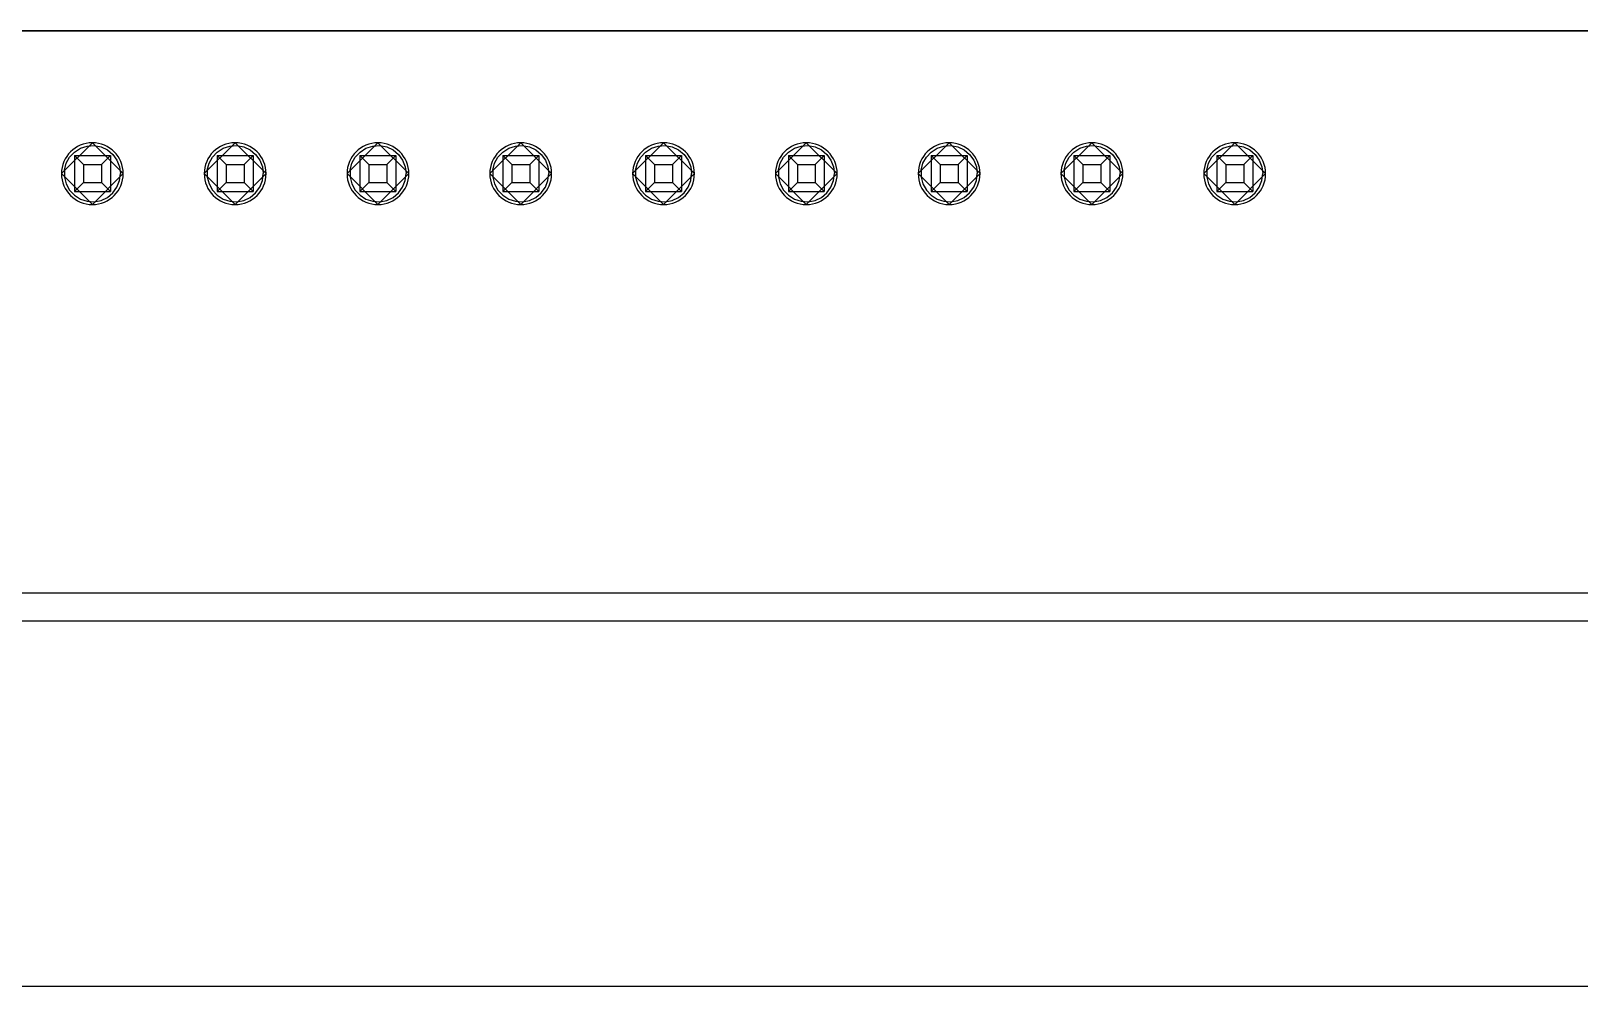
# Model space of a CAD drawing. Header units: inches. Extents: x 0 to 840, y -594 to 0.
# Drawn here: x 197 to 252.1, y -88.4 to -54.4 of the extents above; entities that cross this region are included whole.
import ezdxf

# ---------------------------------------------------------------- set-up
doc = ezdxf.new("R2010")
doc.units = ezdxf.units.IN
doc.header["$MEASUREMENT"] = 0

msp = doc.modelspace()

# ---------------------------------------------------------------- linework, layer by layer
at = {"color": 18, "true_color": 0x000000}
for p, q in [((339.646, -54.354), (143.646, -54.354)), ((143.646, -54.354), (339.646, -54.354)), ((339.646, -54.354), (143.646, -54.354)), ((143.646, -54.354), (339.646, -54.354)), ((199.206, -58.334), (198.106, -59.434)), ((200.306, -59.434), (199.206, -58.334)), ((204.286, -58.334), (203.186, -59.434)), ((205.386, -59.434), (204.286, -58.334)), ((209.366, -58.334), (208.266, -59.434)), ((210.466, -59.434), (209.366, -58.334)), ((214.446, -58.334), (213.346, -59.434)), ((215.546, -59.434), (214.446, -58.334)), ((219.526, -58.334), (218.426, -59.434)), ((220.626, -59.434), (219.526, -58.334)), ((224.606, -58.334), (223.506, -59.434)), ((225.706, -59.434), (224.606, -58.334)), ((229.686, -58.334), (228.586, -59.434)), ((230.786, -59.434), (229.686, -58.334)), ((234.766, -58.334), (233.666, -59.434)), ((235.866, -59.434), (234.766, -58.334)), ((239.846, -58.334), (238.746, -59.434)), ((240.946, -59.434), (239.846, -58.334)), ((198.276, -59.066), (198.396, -58.846)), ((198.276, -59.066), (198.396, -58.846)), ((198.396, -58.846), (198.568, -58.664)), ((198.396, -58.846), (198.568, -58.664)), ((198.566, -58.794), (198.886, -59.114)), ((198.566, -58.794), (198.566, -60.074)), ((198.566, -58.794), (199.846, -58.794)), ((198.566, -58.794), (198.886, -59.114)), ((198.566, -58.794), (198.566, -60.074)), ((198.566, -58.794), (199.846, -58.794)), ((198.568, -58.664), (198.78, -58.53)), ((198.568, -58.664), (198.78, -58.53)), ((198.78, -58.53), (199.018, -58.452)), ((198.78, -58.53), (199.018, -58.452)), ((199.018, -58.452), (199.268, -58.436)), ((199.018, -58.452), (199.268, -58.436)), ((199.268, -58.436), (199.516, -58.482)), ((199.268, -58.436), (199.516, -58.482)), ((199.516, -58.482), (199.742, -58.59)), ((199.516, -58.482), (199.742, -58.59)), ((199.526, -59.114), (199.846, -58.794)), ((199.526, -59.114), (199.846, -58.794)), ((199.742, -58.59), (199.934, -58.75)), ((199.742, -58.59), (199.934, -58.75)), ((199.846, -58.794), (199.846, -60.074)), ((199.846, -58.794), (199.846, -60.074)), ((199.934, -58.75), (200.082, -58.952)), ((199.934, -58.75), (200.082, -58.952)), ((203.356, -59.066), (203.476, -58.846)), ((203.356, -59.066), (203.476, -58.846)), ((203.476, -58.846), (203.648, -58.664)), ((203.476, -58.846), (203.648, -58.664)), ((203.646, -58.794), (203.966, -59.114)), ((203.646, -58.794), (203.646, -60.074)), ((203.646, -58.794), (204.926, -58.794)), ((203.646, -58.794), (203.966, -59.114)), ((203.646, -58.794), (203.646, -60.074)), ((203.646, -58.794), (204.926, -58.794)), ((203.648, -58.664), (203.86, -58.53)), ((203.648, -58.664), (203.86, -58.53)), ((203.86, -58.53), (204.098, -58.452)), ((203.86, -58.53), (204.098, -58.452)), ((204.098, -58.452), (204.348, -58.436)), ((204.098, -58.452), (204.348, -58.436)), ((204.348, -58.436), (204.596, -58.482)), ((204.348, -58.436), (204.596, -58.482)), ((204.596, -58.482), (204.822, -58.59)), ((204.596, -58.482), (204.822, -58.59)), ((204.606, -59.114), (204.926, -58.794)), ((204.606, -59.114), (204.926, -58.794)), ((204.822, -58.59), (205.014, -58.75)), ((204.822, -58.59), (205.014, -58.75)), ((204.926, -58.794), (204.926, -60.074)), ((204.926, -58.794), (204.926, -60.074)), ((205.014, -58.75), (205.162, -58.952)), ((205.014, -58.75), (205.162, -58.952)), ((208.436, -59.066), (208.556, -58.846)), ((208.436, -59.066), (208.556, -58.846)), ((208.556, -58.846), (208.728, -58.664)), ((208.556, -58.846), (208.728, -58.664)), ((208.726, -58.794), (209.046, -59.114)), ((208.726, -58.794), (208.726, -60.074)), ((208.726, -58.794), (210.006, -58.794)), ((208.726, -58.794), (209.046, -59.114)), ((208.726, -58.794), (208.726, -60.074)), ((208.726, -58.794), (210.006, -58.794)), ((208.728, -58.664), (208.94, -58.53)), ((208.728, -58.664), (208.94, -58.53)), ((208.94, -58.53), (209.178, -58.452)), ((208.94, -58.53), (209.178, -58.452)), ((209.178, -58.452), (209.428, -58.436)), ((209.178, -58.452), (209.428, -58.436)), ((209.428, -58.436), (209.676, -58.482)), ((209.428, -58.436), (209.676, -58.482)), ((209.676, -58.482), (209.902, -58.59)), ((209.676, -58.482), (209.902, -58.59)), ((209.686, -59.114), (210.006, -58.794)), ((209.686, -59.114), (210.006, -58.794)), ((209.902, -58.59), (210.094, -58.75)), ((209.902, -58.59), (210.094, -58.75)), ((210.006, -58.794), (210.006, -60.074)), ((210.006, -58.794), (210.006, -60.074)), ((210.094, -58.75), (210.242, -58.952)), ((210.094, -58.75), (210.242, -58.952)), ((213.516, -59.066), (213.636, -58.846)), ((213.516, -59.066), (213.636, -58.846)), ((213.636, -58.846), (213.808, -58.664)), ((213.636, -58.846), (213.808, -58.664)), ((213.806, -58.794), (214.126, -59.114)), ((213.806, -58.794), (213.806, -60.074)), ((213.806, -58.794), (215.086, -58.794)), ((213.806, -58.794), (214.126, -59.114)), ((213.806, -58.794), (213.806, -60.074)), ((213.806, -58.794), (215.086, -58.794)), ((213.808, -58.664), (214.02, -58.53)), ((213.808, -58.664), (214.02, -58.53)), ((214.02, -58.53), (214.258, -58.452)), ((214.02, -58.53), (214.258, -58.452)), ((214.258, -58.452), (214.508, -58.436)), ((214.258, -58.452), (214.508, -58.436)), ((214.508, -58.436), (214.756, -58.482)), ((214.508, -58.436), (214.756, -58.482)), ((214.756, -58.482), (214.982, -58.59)), ((214.756, -58.482), (214.982, -58.59)), ((214.766, -59.114), (215.086, -58.794)), ((214.766, -59.114), (215.086, -58.794)), ((214.982, -58.59), (215.174, -58.75)), ((214.982, -58.59), (215.174, -58.75)), ((215.086, -58.794), (215.086, -60.074)), ((215.086, -58.794), (215.086, -60.074)), ((215.174, -58.75), (215.322, -58.952)), ((215.174, -58.75), (215.322, -58.952)), ((218.596, -59.066), (218.716, -58.846)), ((218.596, -59.066), (218.716, -58.846)), ((218.716, -58.846), (218.888, -58.664)), ((218.716, -58.846), (218.888, -58.664)), ((218.886, -58.794), (219.206, -59.114)), ((218.886, -58.794), (218.886, -60.074)), ((218.886, -58.794), (220.166, -58.794)), ((218.886, -58.794), (219.206, -59.114)), ((218.886, -58.794), (218.886, -60.074)), ((218.886, -58.794), (220.166, -58.794)), ((218.888, -58.664), (219.1, -58.53)), ((218.888, -58.664), (219.1, -58.53)), ((219.1, -58.53), (219.338, -58.452)), ((219.1, -58.53), (219.338, -58.452)), ((219.338, -58.452), (219.588, -58.436)), ((219.338, -58.452), (219.588, -58.436)), ((219.588, -58.436), (219.836, -58.482)), ((219.588, -58.436), (219.836, -58.482)), ((219.836, -58.482), (220.062, -58.59)), ((219.836, -58.482), (220.062, -58.59)), ((219.846, -59.114), (220.166, -58.794)), ((219.846, -59.114), (220.166, -58.794)), ((220.062, -58.59), (220.254, -58.75)), ((220.062, -58.59), (220.254, -58.75)), ((220.166, -58.794), (220.166, -60.074)), ((220.166, -58.794), (220.166, -60.074)), ((220.254, -58.75), (220.402, -58.952)), ((220.254, -58.75), (220.402, -58.952)), ((223.676, -59.066), (223.796, -58.846)), ((223.676, -59.066), (223.796, -58.846)), ((223.796, -58.846), (223.968, -58.664)), ((223.796, -58.846), (223.968, -58.664)), ((223.966, -58.794), (224.286, -59.114)), ((223.966, -58.794), (223.966, -60.074)), ((223.966, -58.794), (225.246, -58.794)), ((223.966, -58.794), (224.286, -59.114)), ((223.966, -58.794), (223.966, -60.074)), ((223.966, -58.794), (225.246, -58.794)), ((223.968, -58.664), (224.18, -58.53)), ((223.968, -58.664), (224.18, -58.53)), ((224.18, -58.53), (224.418, -58.452)), ((224.18, -58.53), (224.418, -58.452)), ((224.418, -58.452), (224.668, -58.436)), ((224.418, -58.452), (224.668, -58.436)), ((224.668, -58.436), (224.916, -58.482)), ((224.668, -58.436), (224.916, -58.482)), ((224.916, -58.482), (225.142, -58.59)), ((224.916, -58.482), (225.142, -58.59)), ((224.926, -59.114), (225.246, -58.794)), ((224.926, -59.114), (225.246, -58.794)), ((225.142, -58.59), (225.334, -58.75)), ((225.142, -58.59), (225.334, -58.75)), ((225.246, -58.794), (225.246, -60.074)), ((225.246, -58.794), (225.246, -60.074)), ((225.334, -58.75), (225.482, -58.952)), ((225.334, -58.75), (225.482, -58.952)), ((228.756, -59.066), (228.876, -58.846)), ((228.756, -59.066), (228.876, -58.846)), ((228.876, -58.846), (229.048, -58.664)), ((228.876, -58.846), (229.048, -58.664)), ((229.046, -58.794), (229.366, -59.114)), ((229.046, -58.794), (229.046, -60.074)), ((229.046, -58.794), (230.326, -58.794)), ((229.046, -58.794), (229.366, -59.114)), ((229.046, -58.794), (229.046, -60.074)), ((229.046, -58.794), (230.326, -58.794)), ((229.048, -58.664), (229.26, -58.53)), ((229.048, -58.664), (229.26, -58.53)), ((229.26, -58.53), (229.498, -58.452)), ((229.26, -58.53), (229.498, -58.452)), ((229.498, -58.452), (229.748, -58.436)), ((229.498, -58.452), (229.748, -58.436)), ((229.748, -58.436), (229.996, -58.482)), ((229.748, -58.436), (229.996, -58.482)), ((229.996, -58.482), (230.222, -58.59)), ((229.996, -58.482), (230.222, -58.59)), ((230.006, -59.114), (230.326, -58.794)), ((230.006, -59.114), (230.326, -58.794)), ((230.222, -58.59), (230.414, -58.75)), ((230.222, -58.59), (230.414, -58.75)), ((230.326, -58.794), (230.326, -60.074)), ((230.326, -58.794), (230.326, -60.074)), ((230.414, -58.75), (230.562, -58.952)), ((230.414, -58.75), (230.562, -58.952)), ((233.836, -59.066), (233.956, -58.846)), ((233.836, -59.066), (233.956, -58.846)), ((233.956, -58.846), (234.128, -58.664)), ((233.956, -58.846), (234.128, -58.664)), ((234.126, -58.794), (234.446, -59.114)), ((234.126, -58.794), (234.126, -60.074)), ((234.126, -58.794), (235.406, -58.794)), ((234.126, -58.794), (234.446, -59.114)), ((234.126, -58.794), (234.126, -60.074)), ((234.126, -58.794), (235.406, -58.794)), ((234.128, -58.664), (234.34, -58.53)), ((234.128, -58.664), (234.34, -58.53)), ((234.34, -58.53), (234.578, -58.452)), ((234.34, -58.53), (234.578, -58.452)), ((234.578, -58.452), (234.828, -58.436)), ((234.578, -58.452), (234.828, -58.436)), ((234.828, -58.436), (235.076, -58.482)), ((234.828, -58.436), (235.076, -58.482)), ((235.076, -58.482), (235.302, -58.59)), ((235.076, -58.482), (235.302, -58.59)), ((235.086, -59.114), (235.406, -58.794)), ((235.086, -59.114), (235.406, -58.794)), ((235.302, -58.59), (235.494, -58.75)), ((235.302, -58.59), (235.494, -58.75)), ((235.406, -58.794), (235.406, -60.074)), ((235.406, -58.794), (235.406, -60.074)), ((235.494, -58.75), (235.642, -58.952)), ((235.494, -58.75), (235.642, -58.952)), ((238.916, -59.066), (239.036, -58.846)), ((238.916, -59.066), (239.036, -58.846)), ((239.036, -58.846), (239.208, -58.664)), ((239.036, -58.846), (239.208, -58.664)), ((239.206, -58.794), (239.526, -59.114)), ((239.206, -58.794), (239.206, -60.074)), ((239.206, -58.794), (240.486, -58.794)), ((239.206, -58.794), (239.526, -59.114)), ((239.206, -58.794), (239.206, -60.074)), ((239.206, -58.794), (240.486, -58.794)), ((239.208, -58.664), (239.42, -58.53)), ((239.208, -58.664), (239.42, -58.53)), ((239.42, -58.53), (239.658, -58.452)), ((239.42, -58.53), (239.658, -58.452)), ((239.658, -58.452), (239.908, -58.436)), ((239.658, -58.452), (239.908, -58.436)), ((239.908, -58.436), (240.156, -58.482)), ((239.908, -58.436), (240.156, -58.482)), ((240.156, -58.482), (240.382, -58.59)), ((240.156, -58.482), (240.382, -58.59)), ((240.166, -59.114), (240.486, -58.794)), ((240.166, -59.114), (240.486, -58.794)), ((240.382, -58.59), (240.574, -58.75)), ((240.382, -58.59), (240.574, -58.75)), ((240.486, -58.794), (240.486, -60.074)), ((240.486, -58.794), (240.486, -60.074)), ((240.574, -58.75), (240.722, -58.952)), ((240.574, -58.75), (240.722, -58.952)), ((198.106, -59.434), (199.206, -60.534)), ((198.214, -59.308), (198.276, -59.066)), ((198.214, -59.308), (198.276, -59.066)), ((198.214, -59.308), (198.214, -59.56)), ((198.214, -59.308), (198.214, -59.56)), ((198.886, -59.114), (199.526, -59.114)), ((198.886, -59.114), (198.886, -59.754)), ((198.886, -59.114), (199.526, -59.114)), ((198.886, -59.114), (198.886, -59.754)), ((199.206, -60.534), (200.306, -59.434)), ((199.526, -59.114), (199.526, -59.754)), ((199.526, -59.114), (199.526, -59.754)), ((200.082, -58.952), (200.174, -59.186)), ((200.082, -58.952), (200.174, -59.186)), ((200.174, -59.186), (200.206, -59.434)), ((200.174, -59.186), (200.206, -59.434)), ((200.174, -59.682), (200.206, -59.434)), ((200.174, -59.682), (200.206, -59.434)), ((203.186, -59.434), (204.286, -60.534)), ((203.294, -59.308), (203.356, -59.066)), ((203.294, -59.308), (203.356, -59.066)), ((203.294, -59.308), (203.294, -59.56)), ((203.294, -59.308), (203.294, -59.56)), ((203.966, -59.114), (204.606, -59.114)), ((203.966, -59.114), (203.966, -59.754)), ((203.966, -59.114), (204.606, -59.114)), ((203.966, -59.114), (203.966, -59.754)), ((204.286, -60.534), (205.386, -59.434)), ((204.606, -59.114), (204.606, -59.754)), ((204.606, -59.114), (204.606, -59.754)), ((205.162, -58.952), (205.254, -59.186)), ((205.162, -58.952), (205.254, -59.186)), ((205.254, -59.186), (205.286, -59.434)), ((205.254, -59.186), (205.286, -59.434)), ((205.254, -59.682), (205.286, -59.434)), ((205.254, -59.682), (205.286, -59.434)), ((208.266, -59.434), (209.366, -60.534)), ((208.374, -59.308), (208.436, -59.066)), ((208.374, -59.308), (208.436, -59.066)), ((208.374, -59.308), (208.374, -59.56)), ((208.374, -59.308), (208.374, -59.56)), ((209.046, -59.114), (209.686, -59.114)), ((209.046, -59.114), (209.046, -59.754)), ((209.046, -59.114), (209.686, -59.114)), ((209.046, -59.114), (209.046, -59.754)), ((209.366, -60.534), (210.466, -59.434)), ((209.686, -59.114), (209.686, -59.754)), ((209.686, -59.114), (209.686, -59.754)), ((210.242, -58.952), (210.334, -59.186)), ((210.242, -58.952), (210.334, -59.186)), ((210.334, -59.186), (210.366, -59.434)), ((210.334, -59.186), (210.366, -59.434)), ((210.334, -59.682), (210.366, -59.434)), ((210.334, -59.682), (210.366, -59.434)), ((213.346, -59.434), (214.446, -60.534)), ((213.454, -59.308), (213.516, -59.066)), ((213.454, -59.308), (213.516, -59.066)), ((213.454, -59.308), (213.454, -59.56)), ((213.454, -59.308), (213.454, -59.56)), ((214.126, -59.114), (214.766, -59.114)), ((214.126, -59.114), (214.126, -59.754)), ((214.126, -59.114), (214.766, -59.114)), ((214.126, -59.114), (214.126, -59.754)), ((214.446, -60.534), (215.546, -59.434)), ((214.766, -59.114), (214.766, -59.754)), ((214.766, -59.114), (214.766, -59.754)), ((215.322, -58.952), (215.414, -59.186)), ((215.322, -58.952), (215.414, -59.186)), ((215.414, -59.186), (215.446, -59.434)), ((215.414, -59.186), (215.446, -59.434)), ((215.414, -59.682), (215.446, -59.434)), ((215.414, -59.682), (215.446, -59.434)), ((218.426, -59.434), (219.526, -60.534)), ((218.534, -59.308), (218.596, -59.066)), ((218.534, -59.308), (218.596, -59.066)), ((218.534, -59.308), (218.534, -59.56)), ((218.534, -59.308), (218.534, -59.56)), ((219.206, -59.114), (219.846, -59.114)), ((219.206, -59.114), (219.206, -59.754)), ((219.206, -59.114), (219.846, -59.114)), ((219.206, -59.114), (219.206, -59.754)), ((219.526, -60.534), (220.626, -59.434)), ((219.846, -59.114), (219.846, -59.754)), ((219.846, -59.114), (219.846, -59.754)), ((220.402, -58.952), (220.494, -59.186)), ((220.402, -58.952), (220.494, -59.186)), ((220.494, -59.186), (220.526, -59.434)), ((220.494, -59.186), (220.526, -59.434)), ((220.494, -59.682), (220.526, -59.434)), ((220.494, -59.682), (220.526, -59.434)), ((223.506, -59.434), (224.606, -60.534)), ((223.614, -59.308), (223.676, -59.066)), ((223.614, -59.308), (223.676, -59.066)), ((223.614, -59.308), (223.614, -59.56)), ((223.614, -59.308), (223.614, -59.56)), ((224.286, -59.114), (224.926, -59.114)), ((224.286, -59.114), (224.286, -59.754)), ((224.286, -59.114), (224.926, -59.114)), ((224.286, -59.114), (224.286, -59.754)), ((224.606, -60.534), (225.706, -59.434)), ((224.926, -59.114), (224.926, -59.754)), ((224.926, -59.114), (224.926, -59.754)), ((225.482, -58.952), (225.574, -59.186)), ((225.482, -58.952), (225.574, -59.186)), ((225.574, -59.186), (225.606, -59.434)), ((225.574, -59.186), (225.606, -59.434)), ((225.574, -59.682), (225.606, -59.434)), ((225.574, -59.682), (225.606, -59.434)), ((228.586, -59.434), (229.686, -60.534)), ((228.694, -59.308), (228.756, -59.066)), ((228.694, -59.308), (228.756, -59.066)), ((228.694, -59.308), (228.694, -59.56)), ((228.694, -59.308), (228.694, -59.56)), ((229.366, -59.114), (230.006, -59.114)), ((229.366, -59.114), (229.366, -59.754)), ((229.366, -59.114), (230.006, -59.114)), ((229.366, -59.114), (229.366, -59.754)), ((229.686, -60.534), (230.786, -59.434)), ((230.006, -59.114), (230.006, -59.754)), ((230.006, -59.114), (230.006, -59.754)), ((230.562, -58.952), (230.654, -59.186)), ((230.562, -58.952), (230.654, -59.186)), ((230.654, -59.186), (230.686, -59.434)), ((230.654, -59.186), (230.686, -59.434)), ((230.654, -59.682), (230.686, -59.434)), ((230.654, -59.682), (230.686, -59.434)), ((233.666, -59.434), (234.766, -60.534)), ((233.774, -59.308), (233.836, -59.066)), ((233.774, -59.308), (233.836, -59.066)), ((233.774, -59.308), (233.774, -59.56)), ((233.774, -59.308), (233.774, -59.56)), ((234.446, -59.114), (235.086, -59.114)), ((234.446, -59.114), (234.446, -59.754)), ((234.446, -59.114), (235.086, -59.114)), ((234.446, -59.114), (234.446, -59.754)), ((234.766, -60.534), (235.866, -59.434)), ((235.086, -59.114), (235.086, -59.754)), ((235.086, -59.114), (235.086, -59.754)), ((235.642, -58.952), (235.734, -59.186)), ((235.642, -58.952), (235.734, -59.186)), ((235.734, -59.186), (235.766, -59.434)), ((235.734, -59.186), (235.766, -59.434)), ((235.734, -59.682), (235.766, -59.434)), ((235.734, -59.682), (235.766, -59.434)), ((238.746, -59.434), (239.846, -60.534)), ((238.854, -59.308), (238.916, -59.066)), ((238.854, -59.308), (238.916, -59.066)), ((238.854, -59.308), (238.854, -59.56)), ((238.854, -59.308), (238.854, -59.56)), ((239.526, -59.114), (240.166, -59.114)), ((239.526, -59.114), (239.526, -59.754)), ((239.526, -59.114), (240.166, -59.114)), ((239.526, -59.114), (239.526, -59.754)), ((239.846, -60.534), (240.946, -59.434)), ((240.166, -59.114), (240.166, -59.754)), ((240.166, -59.114), (240.166, -59.754)), ((240.722, -58.952), (240.814, -59.186)), ((240.722, -58.952), (240.814, -59.186)), ((240.814, -59.186), (240.846, -59.434)), ((240.814, -59.186), (240.846, -59.434)), ((240.814, -59.682), (240.846, -59.434)), ((240.814, -59.682), (240.846, -59.434)), ((198.214, -59.56), (198.276, -59.802)), ((198.214, -59.56), (198.276, -59.802)), ((198.276, -59.802), (198.396, -60.022)), ((198.276, -59.802), (198.396, -60.022)), ((198.396, -60.022), (198.568, -60.204)), ((198.396, -60.022), (198.568, -60.204)), ((198.566, -60.074), (198.886, -59.754)), ((198.566, -60.074), (198.886, -59.754)), ((198.886, -59.754), (199.526, -59.754)), ((198.886, -59.754), (199.526, -59.754)), ((199.526, -59.754), (199.846, -60.074)), ((199.526, -59.754), (199.846, -60.074)), ((199.934, -60.118), (200.082, -59.916)), ((199.934, -60.118), (200.082, -59.916)), ((200.082, -59.916), (200.174, -59.682)), ((200.082, -59.916), (200.174, -59.682)), ((203.294, -59.56), (203.356, -59.802)), ((203.294, -59.56), (203.356, -59.802)), ((203.356, -59.802), (203.476, -60.022)), ((203.356, -59.802), (203.476, -60.022)), ((203.476, -60.022), (203.648, -60.204)), ((203.476, -60.022), (203.648, -60.204)), ((203.646, -60.074), (203.966, -59.754)), ((203.646, -60.074), (203.966, -59.754)), ((203.966, -59.754), (204.606, -59.754)), ((203.966, -59.754), (204.606, -59.754)), ((204.606, -59.754), (204.926, -60.074)), ((204.606, -59.754), (204.926, -60.074)), ((205.014, -60.118), (205.162, -59.916)), ((205.014, -60.118), (205.162, -59.916)), ((205.162, -59.916), (205.254, -59.682)), ((205.162, -59.916), (205.254, -59.682)), ((208.374, -59.56), (208.436, -59.802)), ((208.374, -59.56), (208.436, -59.802)), ((208.436, -59.802), (208.556, -60.022)), ((208.436, -59.802), (208.556, -60.022)), ((208.556, -60.022), (208.728, -60.204)), ((208.556, -60.022), (208.728, -60.204)), ((208.726, -60.074), (209.046, -59.754)), ((208.726, -60.074), (209.046, -59.754)), ((209.046, -59.754), (209.686, -59.754)), ((209.046, -59.754), (209.686, -59.754)), ((209.686, -59.754), (210.006, -60.074)), ((209.686, -59.754), (210.006, -60.074)), ((210.094, -60.118), (210.242, -59.916)), ((210.094, -60.118), (210.242, -59.916)), ((210.242, -59.916), (210.334, -59.682)), ((210.242, -59.916), (210.334, -59.682)), ((213.454, -59.56), (213.516, -59.802)), ((213.454, -59.56), (213.516, -59.802)), ((213.516, -59.802), (213.636, -60.022)), ((213.516, -59.802), (213.636, -60.022)), ((213.636, -60.022), (213.808, -60.204)), ((213.636, -60.022), (213.808, -60.204)), ((213.806, -60.074), (214.126, -59.754)), ((213.806, -60.074), (214.126, -59.754)), ((214.126, -59.754), (214.766, -59.754)), ((214.126, -59.754), (214.766, -59.754)), ((214.766, -59.754), (215.086, -60.074)), ((214.766, -59.754), (215.086, -60.074)), ((215.174, -60.118), (215.322, -59.916)), ((215.174, -60.118), (215.322, -59.916)), ((215.322, -59.916), (215.414, -59.682)), ((215.322, -59.916), (215.414, -59.682)), ((218.534, -59.56), (218.596, -59.802)), ((218.534, -59.56), (218.596, -59.802)), ((218.596, -59.802), (218.716, -60.022)), ((218.596, -59.802), (218.716, -60.022)), ((218.716, -60.022), (218.888, -60.204)), ((218.716, -60.022), (218.888, -60.204)), ((218.886, -60.074), (219.206, -59.754)), ((218.886, -60.074), (219.206, -59.754)), ((219.206, -59.754), (219.846, -59.754)), ((219.206, -59.754), (219.846, -59.754)), ((219.846, -59.754), (220.166, -60.074)), ((219.846, -59.754), (220.166, -60.074)), ((220.254, -60.118), (220.402, -59.916)), ((220.254, -60.118), (220.402, -59.916)), ((220.402, -59.916), (220.494, -59.682)), ((220.402, -59.916), (220.494, -59.682)), ((223.614, -59.56), (223.676, -59.802)), ((223.614, -59.56), (223.676, -59.802)), ((223.676, -59.802), (223.796, -60.022)), ((223.676, -59.802), (223.796, -60.022)), ((223.796, -60.022), (223.968, -60.204)), ((223.796, -60.022), (223.968, -60.204)), ((223.966, -60.074), (224.286, -59.754)), ((223.966, -60.074), (224.286, -59.754)), ((224.286, -59.754), (224.926, -59.754)), ((224.286, -59.754), (224.926, -59.754)), ((224.926, -59.754), (225.246, -60.074)), ((224.926, -59.754), (225.246, -60.074)), ((225.334, -60.118), (225.482, -59.916)), ((225.334, -60.118), (225.482, -59.916)), ((225.482, -59.916), (225.574, -59.682)), ((225.482, -59.916), (225.574, -59.682)), ((228.694, -59.56), (228.756, -59.802)), ((228.694, -59.56), (228.756, -59.802)), ((228.756, -59.802), (228.876, -60.022)), ((228.756, -59.802), (228.876, -60.022)), ((228.876, -60.022), (229.048, -60.204)), ((228.876, -60.022), (229.048, -60.204)), ((229.046, -60.074), (229.366, -59.754)), ((229.046, -60.074), (229.366, -59.754)), ((229.366, -59.754), (230.006, -59.754)), ((229.366, -59.754), (230.006, -59.754)), ((230.006, -59.754), (230.326, -60.074)), ((230.006, -59.754), (230.326, -60.074)), ((230.414, -60.118), (230.562, -59.916)), ((230.414, -60.118), (230.562, -59.916)), ((230.562, -59.916), (230.654, -59.682)), ((230.562, -59.916), (230.654, -59.682)), ((233.774, -59.56), (233.836, -59.802)), ((233.774, -59.56), (233.836, -59.802)), ((233.836, -59.802), (233.956, -60.022)), ((233.836, -59.802), (233.956, -60.022)), ((233.956, -60.022), (234.128, -60.204)), ((233.956, -60.022), (234.128, -60.204)), ((234.126, -60.074), (234.446, -59.754)), ((234.126, -60.074), (234.446, -59.754)), ((234.446, -59.754), (235.086, -59.754)), ((234.446, -59.754), (235.086, -59.754)), ((235.086, -59.754), (235.406, -60.074)), ((235.086, -59.754), (235.406, -60.074)), ((235.494, -60.118), (235.642, -59.916)), ((235.494, -60.118), (235.642, -59.916)), ((235.642, -59.916), (235.734, -59.682)), ((235.642, -59.916), (235.734, -59.682)), ((238.854, -59.56), (238.916, -59.802)), ((238.854, -59.56), (238.916, -59.802)), ((238.916, -59.802), (239.036, -60.022)), ((238.916, -59.802), (239.036, -60.022)), ((239.036, -60.022), (239.208, -60.204)), ((239.036, -60.022), (239.208, -60.204)), ((239.206, -60.074), (239.526, -59.754)), ((239.206, -60.074), (239.526, -59.754)), ((239.526, -59.754), (240.166, -59.754)), ((239.526, -59.754), (240.166, -59.754)), ((240.166, -59.754), (240.486, -60.074)), ((240.166, -59.754), (240.486, -60.074)), ((240.574, -60.118), (240.722, -59.916)), ((240.574, -60.118), (240.722, -59.916)), ((240.722, -59.916), (240.814, -59.682)), ((240.722, -59.916), (240.814, -59.682)), ((198.566, -60.074), (199.846, -60.074)), ((198.566, -60.074), (199.846, -60.074)), ((198.568, -60.204), (198.78, -60.338)), ((198.568, -60.204), (198.78, -60.338)), ((198.78, -60.338), (199.018, -60.416)), ((198.78, -60.338), (199.018, -60.416)), ((199.018, -60.416), (199.268, -60.432)), ((199.018, -60.416), (199.268, -60.432)), ((199.268, -60.432), (199.516, -60.386)), ((199.268, -60.432), (199.516, -60.386)), ((199.516, -60.386), (199.742, -60.278)), ((199.516, -60.386), (199.742, -60.278)), ((199.742, -60.278), (199.934, -60.118)), ((199.742, -60.278), (199.934, -60.118)), ((203.646, -60.074), (204.926, -60.074)), ((203.646, -60.074), (204.926, -60.074)), ((203.648, -60.204), (203.86, -60.338)), ((203.648, -60.204), (203.86, -60.338)), ((203.86, -60.338), (204.098, -60.416)), ((203.86, -60.338), (204.098, -60.416)), ((204.098, -60.416), (204.348, -60.432)), ((204.098, -60.416), (204.348, -60.432)), ((204.348, -60.432), (204.596, -60.386)), ((204.348, -60.432), (204.596, -60.386)), ((204.596, -60.386), (204.822, -60.278)), ((204.596, -60.386), (204.822, -60.278)), ((204.822, -60.278), (205.014, -60.118)), ((204.822, -60.278), (205.014, -60.118)), ((208.726, -60.074), (210.006, -60.074)), ((208.726, -60.074), (210.006, -60.074)), ((208.728, -60.204), (208.94, -60.338)), ((208.728, -60.204), (208.94, -60.338)), ((208.94, -60.338), (209.178, -60.416)), ((208.94, -60.338), (209.178, -60.416)), ((209.178, -60.416), (209.428, -60.432)), ((209.178, -60.416), (209.428, -60.432)), ((209.428, -60.432), (209.676, -60.386)), ((209.428, -60.432), (209.676, -60.386)), ((209.676, -60.386), (209.902, -60.278)), ((209.676, -60.386), (209.902, -60.278)), ((209.902, -60.278), (210.094, -60.118)), ((209.902, -60.278), (210.094, -60.118)), ((213.806, -60.074), (215.086, -60.074)), ((213.806, -60.074), (215.086, -60.074)), ((213.808, -60.204), (214.02, -60.338)), ((213.808, -60.204), (214.02, -60.338)), ((214.02, -60.338), (214.258, -60.416)), ((214.02, -60.338), (214.258, -60.416)), ((214.258, -60.416), (214.508, -60.432)), ((214.258, -60.416), (214.508, -60.432)), ((214.508, -60.432), (214.756, -60.386)), ((214.508, -60.432), (214.756, -60.386)), ((214.756, -60.386), (214.982, -60.278)), ((214.756, -60.386), (214.982, -60.278)), ((214.982, -60.278), (215.174, -60.118)), ((214.982, -60.278), (215.174, -60.118)), ((218.886, -60.074), (220.166, -60.074)), ((218.886, -60.074), (220.166, -60.074)), ((218.888, -60.204), (219.1, -60.338)), ((218.888, -60.204), (219.1, -60.338)), ((219.1, -60.338), (219.338, -60.416)), ((219.1, -60.338), (219.338, -60.416)), ((219.338, -60.416), (219.588, -60.432)), ((219.338, -60.416), (219.588, -60.432)), ((219.588, -60.432), (219.836, -60.386)), ((219.588, -60.432), (219.836, -60.386)), ((219.836, -60.386), (220.062, -60.278)), ((219.836, -60.386), (220.062, -60.278)), ((220.062, -60.278), (220.254, -60.118)), ((220.062, -60.278), (220.254, -60.118)), ((223.966, -60.074), (225.246, -60.074)), ((223.966, -60.074), (225.246, -60.074)), ((223.968, -60.204), (224.18, -60.338)), ((223.968, -60.204), (224.18, -60.338)), ((224.18, -60.338), (224.418, -60.416)), ((224.18, -60.338), (224.418, -60.416)), ((224.418, -60.416), (224.668, -60.432)), ((224.418, -60.416), (224.668, -60.432)), ((224.668, -60.432), (224.916, -60.386)), ((224.668, -60.432), (224.916, -60.386)), ((224.916, -60.386), (225.142, -60.278)), ((224.916, -60.386), (225.142, -60.278)), ((225.142, -60.278), (225.334, -60.118)), ((225.142, -60.278), (225.334, -60.118)), ((229.046, -60.074), (230.326, -60.074)), ((229.046, -60.074), (230.326, -60.074)), ((229.048, -60.204), (229.26, -60.338)), ((229.048, -60.204), (229.26, -60.338)), ((229.26, -60.338), (229.498, -60.416)), ((229.26, -60.338), (229.498, -60.416)), ((229.498, -60.416), (229.748, -60.432)), ((229.498, -60.416), (229.748, -60.432)), ((229.748, -60.432), (229.996, -60.386)), ((229.748, -60.432), (229.996, -60.386)), ((229.996, -60.386), (230.222, -60.278)), ((229.996, -60.386), (230.222, -60.278)), ((230.222, -60.278), (230.414, -60.118)), ((230.222, -60.278), (230.414, -60.118)), ((234.126, -60.074), (235.406, -60.074)), ((234.126, -60.074), (235.406, -60.074)), ((234.128, -60.204), (234.34, -60.338)), ((234.128, -60.204), (234.34, -60.338)), ((234.34, -60.338), (234.578, -60.416)), ((234.34, -60.338), (234.578, -60.416)), ((234.578, -60.416), (234.828, -60.432)), ((234.578, -60.416), (234.828, -60.432)), ((234.828, -60.432), (235.076, -60.386)), ((234.828, -60.432), (235.076, -60.386)), ((235.076, -60.386), (235.302, -60.278)), ((235.076, -60.386), (235.302, -60.278)), ((235.302, -60.278), (235.494, -60.118)), ((235.302, -60.278), (235.494, -60.118)), ((239.206, -60.074), (240.486, -60.074)), ((239.206, -60.074), (240.486, -60.074)), ((239.208, -60.204), (239.42, -60.338)), ((239.208, -60.204), (239.42, -60.338)), ((239.42, -60.338), (239.658, -60.416)), ((239.42, -60.338), (239.658, -60.416)), ((239.658, -60.416), (239.908, -60.432)), ((239.658, -60.416), (239.908, -60.432)), ((239.908, -60.432), (240.156, -60.386)), ((239.908, -60.432), (240.156, -60.386)), ((240.156, -60.386), (240.382, -60.278)), ((240.156, -60.386), (240.382, -60.278)), ((240.382, -60.278), (240.574, -60.118)), ((240.382, -60.278), (240.574, -60.118)), ((147.646, -74.354), (335.646, -74.354)), ((147.646, -74.354), (335.646, -74.354)), ((147.646, -75.354), (335.646, -75.354)), ((147.646, -75.354), (335.646, -75.354)), ((167.646, -88.354), (315.646, -88.354)), ((167.646, -88.354), (315.646, -88.354))]:
    msp.add_line(p, q, dxfattribs=at)
for centre, start, end in [((199.206, -59.434), 90, 180), ((199.206, -59.434), 0, 90), ((204.286, -59.434), 90, 180), ((204.286, -59.434), 0, 90), ((209.366, -59.434), 90, 180), ((209.366, -59.434), 0, 90), ((214.446, -59.434), 90, 180), ((214.446, -59.434), 0, 90), ((219.526, -59.434), 90, 180), ((219.526, -59.434), 0, 90), ((224.606, -59.434), 90, 180), ((224.606, -59.434), 0, 90), ((229.686, -59.434), 90, 180), ((229.686, -59.434), 0, 90), ((234.766, -59.434), 90, 180), ((234.766, -59.434), 0, 90), ((239.846, -59.434), 90, 180), ((239.846, -59.434), 0, 90), ((199.206, -59.434), 180, 270), ((199.206, -59.434), 270, 360), ((204.286, -59.434), 180, 270), ((204.286, -59.434), 270, 360), ((209.366, -59.434), 180, 270), ((209.366, -59.434), 270, 360), ((214.446, -59.434), 180, 270), ((214.446, -59.434), 270, 360), ((219.526, -59.434), 180, 270), ((219.526, -59.434), 270, 360), ((224.606, -59.434), 180, 270), ((224.606, -59.434), 270, 360), ((229.686, -59.434), 180, 270), ((229.686, -59.434), 270, 360), ((234.766, -59.434), 180, 270), ((234.766, -59.434), 270, 360), ((239.846, -59.434), 180, 270), ((239.846, -59.434), 270, 360)]:
    msp.add_arc(centre, 1.1, start, end, dxfattribs=at)

doc.saveas('drawing.dxf')
